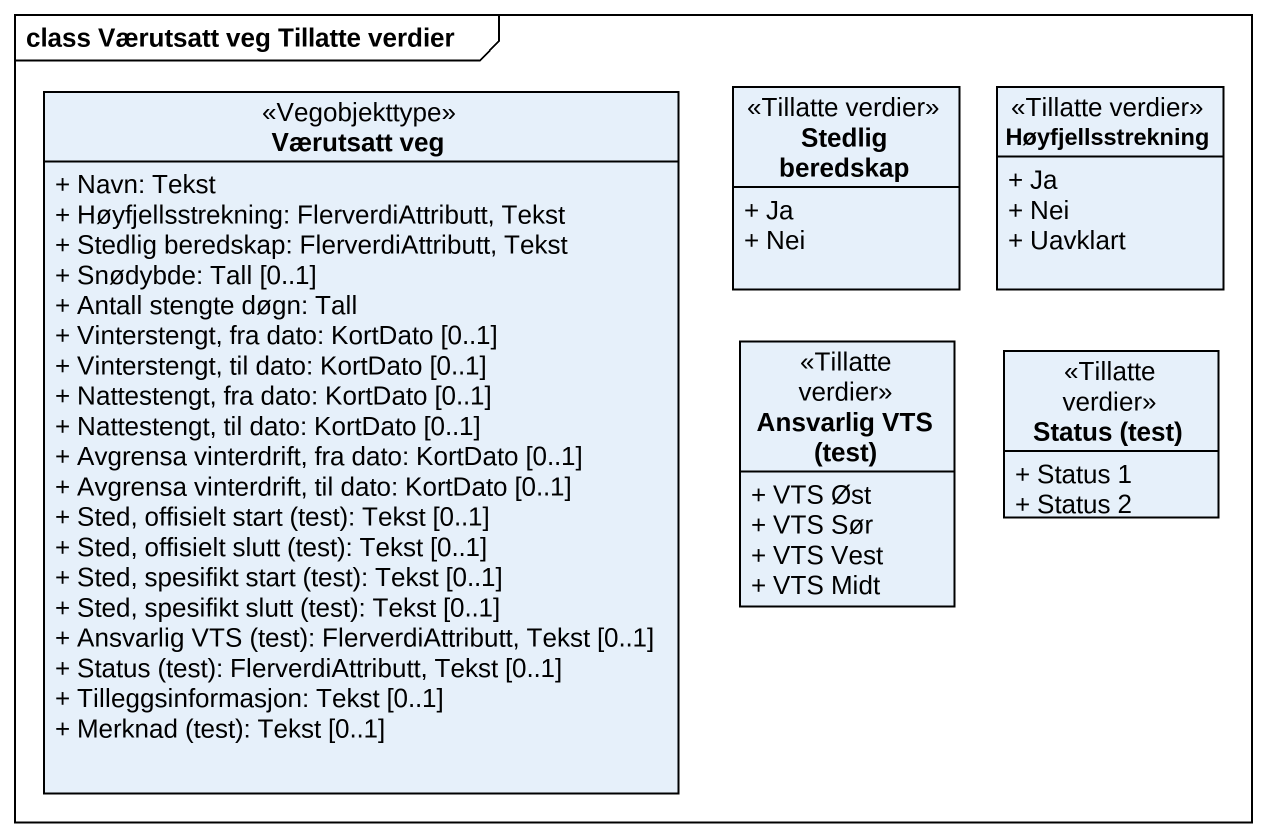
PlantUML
@startuml
mainframe class Værutsatt veg Tillatte verdier
hide circle
hide empty members
skinparam classAttributeIconSize 0
class "Værutsatt veg" as Værutsatt_veg <<Vegobjekttype>> {
  + Navn: Tekst
  + Høyfjellsstrekning: FlerverdiAttributt, Tekst
  + Stedlig beredskap: FlerverdiAttributt, Tekst
  + Snødybde: Tall [0..1]
  + Antall stengte døgn: Tall
  + Vinterstengt, fra dato: KortDato [0..1]
  + Vinterstengt, til dato: KortDato [0..1]
  + Nattestengt, fra dato: KortDato [0..1]
  + Nattestengt, til dato: KortDato [0..1]
  + Avgrensa vinterdrift, fra dato: KortDato [0..1]
  + Avgrensa vinterdrift, til dato: KortDato [0..1]
  {field} + Sted, offisielt start (test): Tekst [0..1]
  {field} + Sted, offisielt slutt (test): Tekst [0..1]
  {field} + Sted, spesifikt start (test): Tekst [0..1]
  {field} + Sted, spesifikt slutt (test): Tekst [0..1]
  {field} + Ansvarlig VTS (test): FlerverdiAttributt, Tekst [0..1]
  {field} + Status (test): FlerverdiAttributt, Tekst [0..1]
  + Tilleggsinformasjon: Tekst [0..1]
  {field} + Merknad (test): Tekst [0..1]
}
class "Stedlig beredskap" as Stedlig_beredskap <<Tillatte verdier>> {
  + Ja
  + Nei
}
class Høyfjellsstrekning <<Tillatte verdier>> {
  + Ja
  + Nei
  + Uavklart
}
class "Ansvarlig VTS (test)" as Ansvarlig_VTS_test <<Tillatte verdier>> {
  + VTS Øst
  + VTS Sør
  + VTS Vest
  + VTS Midt
}
class "Status (test)" as Status_test <<Tillatte verdier>> {
  + Status 1
  + Status 2
}
@enduml
